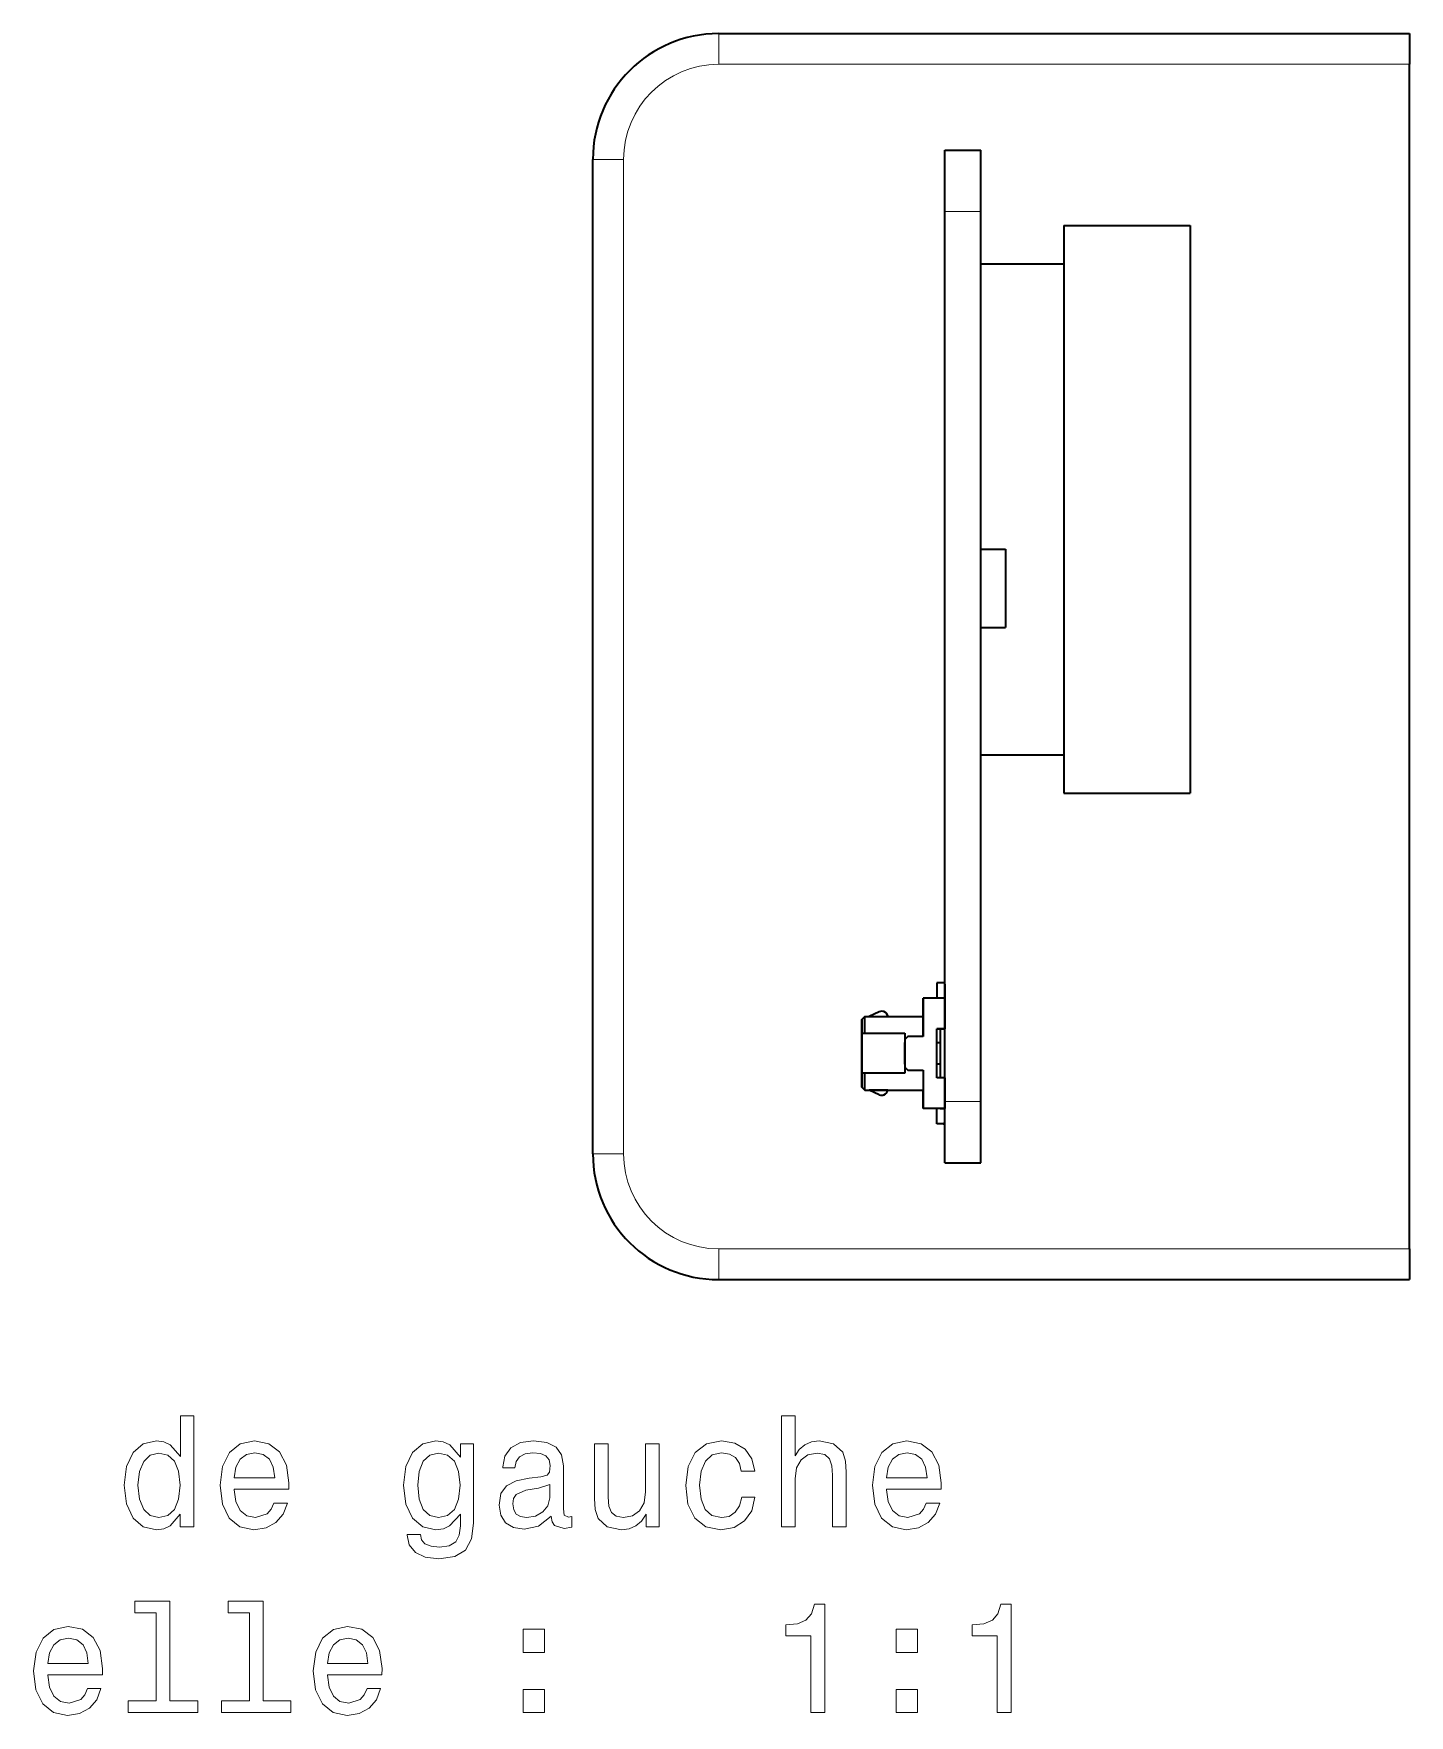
# Model space of a CAD drawing. Extents: x 507 to 804, y 334 to 583.
# Drawn here: x 659.5 to 704.3, y 386 to 440.8 of the extents above; entities that cross this region are included whole.
import ezdxf

# ---------------------------------------------------------------- set-up
doc = ezdxf.new("R2010")
doc.units = 0

msp = doc.modelspace()

# ---------------------------------------------------------------- linework, layer by layer
at = {"color": 7, "lineweight": 35}
for p, q in [((681.827, 440.8), (704.327, 440.8)), ((704.327, 401.2), (704.327, 439.8)), ((677.727, 404.3), (677.727, 436.7)), ((689.189, 406), (689.189, 435)), ((690.369, 406), (690.369, 435)), ((681.827, 400.2), (704.327, 400.2))]:
    msp.add_line(p, q, dxfattribs=at)
at = {"color": 7, "lineweight": 13, "ltscale": 0.025}
for p, q in [((681.827, 439.8), (681.827, 440.8)), ((678.727, 436.7), (677.727, 436.7)), ((678.727, 404.3), (677.727, 404.3)), ((681.827, 401.2), (681.827, 400.2))]:
    msp.add_line(p, q, dxfattribs=at)
at = {"color": 7, "lineweight": 35, "ltscale": 0.025}
for p, q in [((704.327, 440.8), (704.327, 439.8)), ((689.189, 406.775), (689.189, 405.775)), ((689.189, 406.775), (689.189, 405.775)), ((704.327, 401.2), (704.327, 400.2))]:
    msp.add_line(p, q, dxfattribs=at)
at = {"color": 7, "lineweight": 13}
for p, q in [((681.827, 439.8), (704.327, 439.8)), ((678.727, 404.3), (678.727, 436.7)), ((681.827, 401.2), (704.327, 401.2))]:
    msp.add_line(p, q, dxfattribs=at)
at = {"color": 7, "lineweight": 35, "ltscale": 0.05}
for p, q in [((689.189, 435), (689.189, 437)), ((690.369, 435), (690.369, 437)), ((689.189, 404), (689.189, 406)), ((690.369, 404), (690.369, 406))]:
    msp.add_line(p, q, dxfattribs=at)
at = {"color": 7, "lineweight": 35, "ltscale": 0.029501}
for p, q in [((689.189, 437), (690.369, 437)), ((689.189, 404), (690.369, 404))]:
    msp.add_line(p, q, dxfattribs=at)
at = {"color": 7, "lineweight": 13, "ltscale": 0.029501}
for p, q in [((689.189, 435), (690.369, 435)), ((689.189, 406), (690.369, 406))]:
    msp.add_line(p, q, dxfattribs=at)
at = {"color": 7, "lineweight": 35, "ltscale": 0.103}
for p, q in [((693.069, 434.55), (697.189, 434.55)), ((693.069, 416.05), (697.189, 416.05))]:
    msp.add_line(p, q, dxfattribs=at)
at = {"color": 7, "lineweight": 35, "ltscale": 0.4625}
for p, q in [((693.069, 434.55), (693.069, 416.05)), ((697.189, 434.55), (697.189, 416.05))]:
    msp.add_line(p, q, dxfattribs=at)
at = {"color": 7, "lineweight": 35, "ltscale": 0.067499}
for p, q in [((690.369, 433.3), (693.069, 433.3)), ((690.369, 417.3), (693.069, 417.3))]:
    msp.add_line(p, q, dxfattribs=at)
at = {"color": 7, "lineweight": 35, "ltscale": 0.02}
for p, q in [((690.369, 424), (691.169, 424)), ((690.369, 421.45), (691.169, 421.45))]:
    msp.add_line(p, q, dxfattribs=at)
at = {"color": 7, "lineweight": 35, "ltscale": 0.06375}
msp.add_line((691.169, 424), (691.169, 421.45), dxfattribs=at)
at = {"color": 7, "lineweight": 35, "ltscale": 0.015}
for p, q in [((688.489, 408.775), (688.489, 409.375)), ((688.489, 405.775), (688.489, 406.375))]:
    msp.add_line(p, q, dxfattribs=at)
at = {"color": 7, "lineweight": 35, "ltscale": 0.017499}
for p, q in [((689.189, 409.375), (688.489, 409.375)), ((689.189, 409.375), (688.489, 409.375)), ((689.189, 405.775), (688.489, 405.775)), ((689.189, 405.775), (688.489, 405.775))]:
    msp.add_line(p, q, dxfattribs=at)
at = {"color": 7, "lineweight": 35, "ltscale": 0.03125}
for p, q in [((688.489, 409.375), (688.489, 408.125)), ((688.489, 409.375), (688.489, 408.125)), ((688.489, 407.025), (688.489, 405.775)), ((688.489, 407.025), (688.489, 405.775))]:
    msp.add_line(p, q, dxfattribs=at)
at = {"color": 7, "lineweight": 35, "ltscale": 0.0125}
for p, q in [((688.939, 409.875), (688.939, 409.375)), ((688.939, 409.875), (688.939, 409.375)), ((688.939, 409.875), (688.939, 409.375)), ((688.939, 409.875), (688.939, 409.375)), ((688.939, 409.875), (688.939, 409.375)), ((688.939, 409.875), (688.939, 409.375)), ((688.939, 409.875), (688.939, 409.375)), ((688.939, 409.875), (688.939, 409.375)), ((688.939, 409.875), (688.939, 409.375)), ((688.939, 409.875), (688.939, 409.375)), ((688.939, 409.875), (688.939, 409.375)), ((688.939, 409.875), (688.939, 409.375)), ((688.939, 409.875), (688.939, 409.375)), ((688.939, 409.875), (688.939, 409.375)), ((688.939, 409.875), (688.939, 409.375)), ((688.939, 409.875), (688.939, 409.375)), ((688.939, 409.875), (688.939, 409.375)), ((688.939, 409.875), (688.939, 409.375)), ((688.939, 409.875), (688.939, 409.375)), ((688.939, 409.875), (688.939, 409.375)), ((688.939, 409.875), (688.939, 409.375)), ((688.939, 409.875), (688.939, 409.375)), ((688.939, 409.875), (688.939, 409.375)), ((688.939, 409.875), (688.939, 409.375)), ((688.939, 409.875), (688.939, 409.375)), ((688.939, 409.875), (688.939, 409.375)), ((688.939, 409.875), (688.939, 409.375)), ((688.939, 409.875), (688.939, 409.375)), ((688.939, 409.875), (688.939, 409.375)), ((688.939, 409.875), (688.939, 409.375)), ((688.939, 409.875), (688.939, 409.375)), ((688.939, 409.875), (688.939, 409.375)), ((688.939, 409.875), (688.939, 409.375)), ((688.939, 409.875), (688.939, 409.375)), ((688.939, 409.875), (688.939, 409.375)), ((688.939, 409.875), (688.939, 409.375)), ((688.939, 409.875), (688.939, 409.375)), ((688.489, 408.125), (687.989, 408.125)), ((688.489, 408.125), (687.989, 408.125)), ((687.989, 407.025), (688.489, 407.025)), ((687.989, 407.025), (688.489, 407.025)), ((687.989, 407.025), (688.489, 407.025)), ((688.939, 405.275), (688.939, 405.775)), ((688.939, 405.275), (688.939, 405.775)), ((688.939, 405.275), (688.939, 405.775)), ((688.939, 405.275), (688.939, 405.775)), ((688.939, 405.275), (688.939, 405.775)), ((688.939, 405.275), (688.939, 405.775)), ((688.939, 405.275), (688.939, 405.775)), ((688.939, 405.275), (688.939, 405.775)), ((688.939, 405.275), (688.939, 405.775)), ((688.939, 405.275), (688.939, 405.775)), ((688.939, 405.275), (688.939, 405.775)), ((688.939, 405.275), (688.939, 405.775)), ((688.939, 405.275), (688.939, 405.775)), ((688.939, 405.275), (688.939, 405.775)), ((688.939, 405.275), (688.939, 405.775)), ((688.939, 405.275), (688.939, 405.775)), ((688.939, 405.275), (688.939, 405.775)), ((688.939, 405.275), (688.939, 405.775)), ((688.939, 405.275), (688.939, 405.775)), ((688.939, 405.275), (688.939, 405.775)), ((688.939, 405.275), (688.939, 405.775)), ((688.939, 405.275), (688.939, 405.775)), ((688.939, 405.275), (688.939, 405.775)), ((688.939, 405.275), (688.939, 405.775)), ((688.939, 405.275), (688.939, 405.775)), ((688.939, 405.275), (688.939, 405.775)), ((688.939, 405.275), (688.939, 405.775)), ((688.939, 405.275), (688.939, 405.775)), ((688.939, 405.275), (688.939, 405.775)), ((688.939, 405.275), (688.939, 405.775)), ((688.939, 405.275), (688.939, 405.775)), ((688.939, 405.275), (688.939, 405.775)), ((688.939, 405.275), (688.939, 405.775)), ((688.939, 405.275), (688.939, 405.775)), ((688.939, 405.275), (688.939, 405.775)), ((688.939, 405.275), (688.939, 405.775)), ((688.939, 405.275), (688.939, 405.775))]:
    msp.add_line(p, q, dxfattribs=at)
at = {"color": 7, "lineweight": 35, "ltscale": 0.005}
for p, q in [((689.139, 409.875), (688.939, 409.875)), ((689.139, 409.875), (688.939, 409.875)), ((687.889, 408.225), (687.889, 408.025)), ((687.889, 408.225), (687.889, 408.025)), ((687.889, 407.125), (687.889, 406.925)), ((687.889, 407.125), (687.889, 406.925)), ((689.139, 405.275), (688.939, 405.275)), ((689.139, 405.275), (688.939, 405.275)), ((689.139, 405.275), (688.939, 405.275)), ((689.139, 405.275), (688.939, 405.275)), ((689.139, 405.275), (688.939, 405.275)), ((689.139, 405.275), (688.939, 405.275)), ((689.139, 405.275), (688.939, 405.275)), ((689.139, 405.275), (688.939, 405.275)), ((689.139, 405.275), (688.939, 405.275)), ((689.139, 405.275), (688.939, 405.275)), ((689.139, 405.275), (688.939, 405.275)), ((689.139, 405.275), (688.939, 405.275)), ((689.139, 405.275), (688.939, 405.275)), ((689.139, 405.275), (688.939, 405.275)), ((689.139, 405.275), (688.939, 405.275)), ((689.139, 405.275), (688.939, 405.275)), ((689.139, 405.275), (688.939, 405.275)), ((689.139, 405.275), (688.939, 405.275)), ((689.139, 405.275), (688.939, 405.275)), ((689.139, 405.275), (688.939, 405.275)), ((689.139, 405.275), (688.939, 405.275)), ((689.139, 405.275), (688.939, 405.275)), ((689.139, 405.275), (688.939, 405.275)), ((689.139, 405.275), (688.939, 405.275)), ((689.139, 405.275), (688.939, 405.275)), ((689.139, 405.275), (688.939, 405.275)), ((689.139, 405.275), (688.939, 405.275)), ((689.139, 405.275), (688.939, 405.275)), ((689.139, 405.275), (688.939, 405.275)), ((689.139, 405.275), (688.939, 405.275)), ((689.139, 405.275), (688.939, 405.275)), ((689.139, 405.275), (688.939, 405.275)), ((689.139, 405.275), (688.939, 405.275)), ((689.139, 405.275), (688.939, 405.275)), ((689.139, 405.275), (688.939, 405.275)), ((689.139, 405.275), (688.939, 405.275)), ((689.139, 405.275), (688.939, 405.275))]:
    msp.add_line(p, q, dxfattribs=at)
at = {"color": 7, "lineweight": 35, "ltscale": 0.01125}
for p, q in [((689.189, 409.825), (689.189, 409.375)), ((689.189, 409.825), (689.189, 409.375)), ((689.189, 409.825), (689.189, 409.375)), ((686.489, 408.675), (686.489, 408.225)), ((686.489, 408.225), (686.489, 408.675)), ((686.489, 408.225), (686.489, 408.675)), ((689.039, 408.375), (689.039, 407.925)), ((689.039, 408.375), (689.039, 407.925)), ((689.039, 407.225), (689.039, 406.775)), ((689.039, 407.225), (689.039, 406.775)), ((686.489, 406.925), (686.489, 406.475)), ((686.489, 406.475), (686.489, 406.925)), ((686.489, 406.475), (686.489, 406.925)), ((689.189, 405.325), (689.189, 405.775)), ((689.189, 405.325), (689.189, 405.775)), ((689.189, 405.325), (689.189, 405.775))]:
    msp.add_line(p, q, dxfattribs=at)
at = {"color": 7, "lineweight": 35, "ltscale": 0.0075}
msp.add_line((689.189, 409.375), (689.189, 409.075), dxfattribs=at)
msp.add_line((689.189, 409.375), (689.189, 409.075), dxfattribs=at)
at = {"color": 7, "lineweight": 35, "ltscale": 0.008896}
msp.add_line((687.054, 408.926), (686.732, 408.775), dxfattribs=at)
msp.add_line((687.054, 408.926), (686.732, 408.775), dxfattribs=at)
msp.add_line((687.054, 408.926), (686.732, 408.775), dxfattribs=at)
at = {"color": 7, "lineweight": 35, "ltscale": 0.0175}
for p, q in [((689.189, 409.075), (689.189, 408.375)), ((689.189, 409.075), (689.189, 408.375)), ((687.889, 407.925), (687.889, 407.225)), ((687.889, 407.225), (687.889, 407.925)), ((689.039, 407.925), (689.039, 407.225)), ((689.039, 407.925), (689.039, 407.225))]:
    msp.add_line(p, q, dxfattribs=at)
at = {"color": 7, "lineweight": 35, "ltscale": 0.003535}
for p, q in [((686.489, 408.675), (686.589, 408.775)), ((686.589, 408.775), (686.489, 408.675)), ((686.589, 408.775), (686.489, 408.675)), ((686.589, 406.375), (686.489, 406.475)), ((686.489, 406.475), (686.589, 406.375)), ((686.489, 406.475), (686.589, 406.375))]:
    msp.add_line(p, q, dxfattribs=at)
at = {"color": 7, "lineweight": 35, "ltscale": 0.01375}
for p, q in [((686.589, 408.225), (686.589, 408.775)), ((686.589, 408.225), (686.589, 408.775)), ((686.589, 406.375), (686.589, 406.925)), ((686.589, 406.375), (686.589, 406.925))]:
    msp.add_line(p, q, dxfattribs=at)
at = {"color": 7, "lineweight": 35, "ltscale": 0.047501}
for p, q in [((686.589, 408.775), (688.489, 408.775)), ((686.589, 408.775), (688.489, 408.775)), ((686.589, 406.375), (688.489, 406.375)), ((686.589, 406.375), (688.489, 406.375))]:
    msp.add_line(p, q, dxfattribs=at)
at = {"color": 7, "lineweight": 35, "ltscale": 0.000433312}
msp.add_line((687.339, 408.775), (687.333, 408.792), dxfattribs=at)
msp.add_line((687.339, 408.775), (687.333, 408.792), dxfattribs=at)
msp.add_line((687.339, 408.775), (687.333, 408.792), dxfattribs=at)
at = {"color": 7, "lineweight": 35, "ltscale": 0.000433549}
for p, q in [((687.339, 408.775), (687.334, 408.792)), ((687.339, 406.375), (687.334, 406.359))]:
    msp.add_line(p, q, dxfattribs=at)
at = {"color": 7, "lineweight": 35, "ltscale": 0.01625}
for p, q in [((688.489, 408.125), (688.489, 408.775)), ((688.489, 407.025), (688.489, 406.375))]:
    msp.add_line(p, q, dxfattribs=at)
at = {"color": 7, "lineweight": 35, "ltscale": 0.04}
msp.add_line((688.939, 406.775), (688.939, 408.375), dxfattribs=at)
msp.add_line((688.939, 406.775), (688.939, 408.375), dxfattribs=at)
at = {"color": 7, "lineweight": 35, "ltscale": 0.00625}
for p, q in [((688.939, 408.375), (689.189, 408.375)), ((688.939, 408.375), (689.189, 408.375)), ((689.189, 406.775), (688.939, 406.775)), ((689.189, 406.775), (688.939, 406.775))]:
    msp.add_line(p, q, dxfattribs=at)
at = {"color": 7, "lineweight": 35, "ltscale": 0.002501}
for p, q in [((689.039, 408.375), (688.939, 408.375)), ((688.939, 407.925), (689.039, 407.925)), ((688.939, 407.925), (689.039, 407.925)), ((688.939, 407.925), (689.039, 407.925)), ((689.039, 407.225), (688.939, 407.225)), ((689.039, 407.225), (688.939, 407.225))]:
    msp.add_line(p, q, dxfattribs=at)
at = {"color": 7, "lineweight": 35, "ltscale": 0.003749}
for p, q in [((689.189, 408.375), (689.039, 408.375)), ((689.039, 408.375), (689.189, 408.375)), ((689.189, 408.375), (689.039, 408.375)), ((689.039, 405.775), (689.189, 405.775))]:
    msp.add_line(p, q, dxfattribs=at)
at = {"color": 7, "lineweight": 35, "ltscale": 0.0325}
for p, q in [((686.489, 408.225), (686.489, 406.925)), ((686.489, 406.925), (686.489, 408.225)), ((686.489, 406.925), (686.489, 408.225)), ((686.589, 408.225), (687.889, 408.225)), ((686.589, 408.225), (687.889, 408.225)), ((687.889, 408.225), (687.889, 406.925)), ((687.889, 406.925), (686.589, 406.925)), ((687.889, 406.925), (686.589, 406.925))]:
    msp.add_line(p, q, dxfattribs=at)
at = {"color": 7, "lineweight": 35, "ltscale": 0.034999}
msp.add_line((686.489, 408.225), (687.889, 408.225), dxfattribs=at)
at = {"color": 7, "lineweight": 35, "ltscale": 0.002499}
for p, q in [((686.489, 408.225), (686.589, 408.225)), ((686.489, 408.225), (686.589, 408.225)), ((686.589, 406.925), (686.489, 406.925)), ((686.589, 406.925), (686.489, 406.925))]:
    msp.add_line(p, q, dxfattribs=at)
at = {"color": 7, "lineweight": 35, "ltscale": 0.003536}
for p, q in [((687.989, 408.125), (687.889, 408.025)), ((687.989, 408.125), (687.889, 408.025)), ((687.989, 408.125), (687.889, 408.025)), ((687.889, 407.125), (687.989, 407.025)), ((687.889, 407.125), (687.989, 407.025)), ((687.889, 407.125), (687.989, 407.025))]:
    msp.add_line(p, q, dxfattribs=at)
at = {"color": 7, "lineweight": 35, "ltscale": 0.0225}
msp.add_line((687.889, 408.025), (687.889, 407.125), dxfattribs=at)
msp.add_line((687.889, 408.025), (687.889, 407.125), dxfattribs=at)
at = {"color": 7, "lineweight": 35, "ltscale": 0.003572}
msp.add_line((686.589, 406.375), (686.732, 406.375), dxfattribs=at)
at = {"color": 7, "lineweight": 35, "ltscale": 0.008897}
msp.add_line((687.054, 406.224), (686.732, 406.375), dxfattribs=at)
msp.add_line((687.054, 406.224), (686.732, 406.375), dxfattribs=at)
msp.add_line((687.054, 406.224), (686.732, 406.375), dxfattribs=at)
msp.add_line((687.054, 406.224), (686.732, 406.375), dxfattribs=at)
msp.add_line((687.054, 406.224), (686.732, 406.375), dxfattribs=at)
msp.add_line((687.054, 406.224), (686.732, 406.375), dxfattribs=at)
msp.add_line((687.054, 406.224), (686.732, 406.375), dxfattribs=at)
msp.add_line((687.054, 406.224), (686.732, 406.375), dxfattribs=at)
msp.add_line((687.054, 406.224), (686.732, 406.375), dxfattribs=at)
msp.add_line((687.054, 406.224), (686.732, 406.375), dxfattribs=at)
msp.add_line((687.054, 406.224), (686.732, 406.375), dxfattribs=at)
msp.add_line((687.054, 406.224), (686.732, 406.375), dxfattribs=at)
msp.add_line((687.054, 406.224), (686.732, 406.375), dxfattribs=at)
msp.add_line((687.054, 406.224), (686.732, 406.375), dxfattribs=at)
msp.add_line((687.054, 406.224), (686.732, 406.375), dxfattribs=at)
msp.add_line((687.054, 406.224), (686.732, 406.375), dxfattribs=at)
msp.add_line((687.054, 406.224), (686.732, 406.375), dxfattribs=at)
msp.add_line((687.054, 406.224), (686.732, 406.375), dxfattribs=at)
msp.add_line((687.054, 406.224), (686.732, 406.375), dxfattribs=at)
msp.add_line((687.054, 406.224), (686.732, 406.375), dxfattribs=at)
msp.add_line((687.054, 406.224), (686.732, 406.375), dxfattribs=at)
msp.add_line((687.054, 406.224), (686.732, 406.375), dxfattribs=at)
msp.add_line((687.054, 406.224), (686.732, 406.375), dxfattribs=at)
msp.add_line((687.054, 406.224), (686.732, 406.375), dxfattribs=at)
msp.add_line((687.054, 406.224), (686.732, 406.375), dxfattribs=at)
msp.add_line((687.054, 406.224), (686.732, 406.375), dxfattribs=at)
msp.add_line((687.054, 406.224), (686.732, 406.375), dxfattribs=at)
msp.add_line((687.054, 406.224), (686.732, 406.375), dxfattribs=at)
msp.add_line((687.054, 406.224), (686.732, 406.375), dxfattribs=at)
msp.add_line((687.054, 406.224), (686.732, 406.375), dxfattribs=at)
msp.add_line((687.054, 406.224), (686.732, 406.375), dxfattribs=at)
msp.add_line((687.054, 406.224), (686.732, 406.375), dxfattribs=at)
msp.add_line((687.054, 406.224), (686.732, 406.375), dxfattribs=at)
msp.add_line((687.054, 406.224), (686.732, 406.375), dxfattribs=at)
msp.add_line((687.054, 406.224), (686.732, 406.375), dxfattribs=at)
msp.add_line((687.054, 406.224), (686.732, 406.375), dxfattribs=at)
msp.add_line((687.054, 406.224), (686.732, 406.375), dxfattribs=at)
at = {"color": 7, "lineweight": 35, "ltscale": 0.015179}
msp.add_line((687.339, 406.375), (686.732, 406.375), dxfattribs=at)
at = {"color": 7, "lineweight": 35, "ltscale": 0.000434035}
msp.add_line((687.339, 406.375), (687.333, 406.359), dxfattribs=at)
msp.add_line((687.339, 406.375), (687.333, 406.359), dxfattribs=at)
msp.add_line((687.339, 406.375), (687.333, 406.359), dxfattribs=at)
msp.add_line((687.339, 406.375), (687.333, 406.359), dxfattribs=at)
at = {"color": 7, "lineweight": 35, "ltscale": 0.028749}
msp.add_line((687.339, 406.375), (688.489, 406.375), dxfattribs=at)
at = {"color": 7, "lineweight": 35, "ltscale": 0.011249}
msp.add_line((688.939, 405.775), (688.489, 405.775), dxfattribs=at)
at = {"color": 7, "lineweight": 35, "ltscale": 0.001625}
msp.add_line((689.004, 405.775), (688.939, 405.775), dxfattribs=at)
at = {"color": 7, "lineweight": 35, "ltscale": 0.000875854}
msp.add_line((689.039, 405.775), (689.004, 405.775), dxfattribs=at)
at = {"color": 7, "lineweight": 13}
for points in [[(664.286, 392.562), (664.286, 392.143), (664.729, 392.143), (664.729, 395.764), (664.291, 395.764), (664.291, 394.438), (663.953, 394.821), (663.746, 394.912), (663.509, 394.947), (663.08, 394.847), (662.747, 394.564), (662.531, 394.11), (662.455, 393.5), (662.531, 392.89), (662.747, 392.431), (663.08, 392.143), (663.509, 392.048), (663.746, 392.083), (663.958, 392.174)], [(683.873, 392.143), (684.317, 392.143), (684.317, 393.707), (684.363, 394.065), (684.509, 394.327), (684.736, 394.488), (685.038, 394.549), (685.281, 394.499), (685.432, 394.362), (685.508, 394.135), (685.533, 393.833), (685.533, 392.143), (685.977, 392.143), (685.977, 393.924), (685.956, 394.282), (685.866, 394.579), (685.568, 394.852), (685.104, 394.947), (684.852, 394.912), (684.635, 394.816), (684.453, 394.665), (684.317, 394.458), (684.317, 395.764), (683.873, 395.764)], [(666.046, 393.369), (667.821, 393.369), (667.826, 393.576), (667.745, 394.156), (667.523, 394.589), (667.17, 394.852), (666.701, 394.947), (666.242, 394.847), (665.889, 394.564), (665.662, 394.105), (665.582, 393.5), (665.657, 392.88), (665.884, 392.426), (666.232, 392.143), (666.686, 392.048), (667.08, 392.113), (667.402, 392.285), (667.639, 392.557), (667.776, 392.92), (667.337, 392.92), (667.246, 392.718), (667.115, 392.567), (666.742, 392.446), (666.454, 392.501), (666.237, 392.678), (666.096, 392.965), (666.046, 393.354)], [(666.046, 393.742), (666.101, 394.09), (666.237, 394.347), (666.444, 394.504), (666.716, 394.559), (666.984, 394.504), (667.19, 394.347), (667.317, 394.09), (667.362, 393.742)], [(673.837, 392.264), (673.837, 394.852), (673.414, 394.852), (673.414, 394.413), (673.066, 394.811), (672.854, 394.912), (672.617, 394.947), (672.188, 394.847), (671.855, 394.564), (671.639, 394.11), (671.563, 393.5), (671.639, 392.885), (671.855, 392.431), (672.188, 392.143), (672.617, 392.048), (672.859, 392.083), (673.061, 392.174), (673.414, 392.557), (673.414, 392.174), (673.373, 391.871), (673.263, 391.654), (673.051, 391.528), (672.733, 391.483), (672.456, 391.513), (672.259, 391.589), (672.143, 391.72), (672.108, 391.896), (671.679, 391.896), (671.679, 391.876), (671.745, 391.553), (671.946, 391.311), (672.269, 391.155), (672.708, 391.099), (673.232, 391.175), (673.58, 391.387), (673.777, 391.755)], [(676.374, 392.496), (676.374, 392.481), (676.399, 392.31), (676.475, 392.189), (676.793, 392.093), (677.04, 392.133), (677.04, 392.476), (676.934, 392.461), (676.793, 392.527), (676.768, 392.728), (676.768, 394.13), (676.707, 394.488), (676.531, 394.741), (676.223, 394.892), (675.789, 394.947), (675.366, 394.887), (675.053, 394.715), (674.856, 394.448), (674.791, 394.095), (674.791, 394.065), (675.189, 394.065), (675.224, 394.277), (675.335, 394.428), (675.517, 394.519), (675.774, 394.554), (676.021, 394.529), (676.198, 394.453), (676.304, 394.322), (676.339, 394.141), (676.319, 393.929), (676.238, 393.823), (676.036, 393.772), (675.658, 393.732), (675.224, 393.641), (674.917, 393.48), (674.735, 393.228), (674.68, 392.854), (674.73, 392.522), (674.886, 392.275), (675.139, 392.118), (675.487, 392.063), (675.956, 392.169)], [(679.889, 394.852), (679.446, 394.852), (679.446, 393.288), (679.395, 392.925), (679.249, 392.663), (679.022, 392.501), (678.724, 392.451), (678.487, 392.491), (678.336, 392.612), (678.25, 392.819), (678.23, 393.112), (678.23, 394.852), (677.786, 394.852), (677.786, 393.071), (677.801, 392.713), (677.897, 392.416), (678.19, 392.143), (678.659, 392.048), (678.911, 392.083), (679.128, 392.174), (679.314, 392.33), (679.466, 392.557), (679.466, 392.143), (679.889, 392.143)], [(682.562, 393.954), (683.001, 393.954), (682.91, 394.357), (682.693, 394.675), (682.355, 394.872), (681.917, 394.947), (681.433, 394.847), (681.064, 394.564), (680.832, 394.105), (680.752, 393.49), (680.827, 392.88), (681.054, 392.426), (681.412, 392.143), (681.902, 392.048), (682.335, 392.123), (682.673, 392.335), (682.905, 392.668), (683.006, 393.112), (682.582, 393.112), (682.507, 392.829), (682.366, 392.617), (682.164, 392.486), (681.917, 392.446), (681.609, 392.512), (681.387, 392.713), (681.251, 393.041), (681.206, 393.505), (681.251, 393.959), (681.392, 394.287), (681.619, 394.488), (681.917, 394.559), (682.179, 394.514), (682.376, 394.398), (682.507, 394.206)], [(687.298, 393.369), (689.073, 393.369), (689.078, 393.576), (688.997, 394.156), (688.776, 394.589), (688.422, 394.852), (687.953, 394.947), (687.495, 394.847), (687.141, 394.564), (686.915, 394.105), (686.834, 393.5), (686.909, 392.88), (687.136, 392.426), (687.484, 392.143), (687.938, 392.048), (688.332, 392.113), (688.654, 392.285), (688.891, 392.557), (689.028, 392.92), (688.589, 392.92), (688.498, 392.718), (688.367, 392.567), (687.994, 392.446), (687.706, 392.501), (687.49, 392.678), (687.348, 392.965), (687.298, 393.354)], [(687.298, 393.742), (687.353, 394.09), (687.49, 394.347), (687.696, 394.504), (687.969, 394.559), (688.236, 394.504), (688.443, 394.347), (688.569, 394.09), (688.614, 393.742)], [(663.585, 394.549), (663.877, 394.478), (664.099, 394.282), (664.23, 393.954), (664.281, 393.5), (664.23, 393.041), (664.099, 392.713), (663.877, 392.512), (663.585, 392.446), (663.307, 392.512), (663.095, 392.713), (662.954, 393.046), (662.909, 393.5), (662.954, 393.949), (663.095, 394.277), (663.307, 394.478)], [(672.022, 393.5), (672.067, 393.949), (672.203, 394.282), (672.415, 394.478), (672.698, 394.549), (672.995, 394.478), (673.217, 394.282), (673.353, 393.949), (673.404, 393.5), (673.353, 393.041), (673.217, 392.713), (672.995, 392.512), (672.698, 392.446), (672.415, 392.512), (672.203, 392.713), (672.067, 393.046)], [(676.324, 393.091), (676.263, 392.829), (676.102, 392.628), (675.86, 392.496), (675.562, 392.451), (675.371, 392.476), (675.234, 392.557), (675.149, 392.698), (675.123, 392.895), (675.144, 393.071), (675.224, 393.197), (675.547, 393.339), (675.956, 393.399), (676.324, 393.52)], [(663.504, 389.344), (663.504, 386.47), (662.591, 386.47), (662.591, 386.097), (664.855, 386.097), (664.855, 386.47), (663.948, 386.47), (663.948, 389.718), (662.808, 389.718), (662.808, 389.344)], [(666.54, 389.344), (666.54, 386.47), (665.627, 386.47), (665.627, 386.097), (667.891, 386.097), (667.891, 386.47), (666.984, 386.47), (666.984, 389.718), (665.844, 389.718), (665.844, 389.344)], [(684.827, 386.097), (685.286, 386.097), (685.286, 389.622), (684.943, 389.622), (684.852, 389.314), (684.67, 389.107), (684.393, 388.986), (684.01, 388.946), (684.01, 388.588), (684.827, 388.588)], [(690.899, 386.097), (691.358, 386.097), (691.358, 389.622), (691.015, 389.622), (690.924, 389.314), (690.742, 389.107), (690.465, 388.986), (690.082, 388.946), (690.082, 388.588), (690.899, 388.588)], [(659.974, 387.322), (661.749, 387.322), (661.754, 387.529), (661.673, 388.109), (661.451, 388.542), (661.098, 388.805), (660.629, 388.901), (660.17, 388.8), (659.817, 388.517), (659.59, 388.058), (659.51, 387.453), (659.585, 386.833), (659.812, 386.379), (660.16, 386.097), (660.614, 386.001), (661.008, 386.066), (661.33, 386.238), (661.567, 386.51), (661.703, 386.873), (661.265, 386.873), (661.174, 386.671), (661.043, 386.52), (660.67, 386.399), (660.382, 386.455), (660.165, 386.631), (660.024, 386.919), (659.974, 387.307)], [(669.082, 387.322), (670.857, 387.322), (670.862, 387.529), (670.781, 388.109), (670.559, 388.542), (670.206, 388.805), (669.737, 388.901), (669.278, 388.8), (668.925, 388.517), (668.698, 388.058), (668.618, 387.453), (668.693, 386.833), (668.92, 386.379), (669.268, 386.097), (669.722, 386.001), (670.116, 386.066), (670.438, 386.238), (670.675, 386.51), (670.812, 386.873), (670.373, 386.873), (670.282, 386.671), (670.151, 386.52), (669.778, 386.399), (669.49, 386.455), (669.273, 386.631), (669.132, 386.919), (669.082, 387.307)], [(675.461, 388.053), (676.157, 388.053), (676.157, 388.805), (675.461, 388.805)], [(687.605, 388.053), (688.301, 388.053), (688.301, 388.805), (687.605, 388.805)], [(659.974, 387.695), (660.029, 388.043), (660.165, 388.3), (660.372, 388.457), (660.644, 388.512), (660.912, 388.457), (661.118, 388.3), (661.245, 388.043), (661.29, 387.695)], [(669.082, 387.695), (669.137, 388.043), (669.273, 388.3), (669.48, 388.457), (669.752, 388.512), (670.02, 388.457), (670.227, 388.3), (670.353, 388.043), (670.398, 387.695)], [(675.461, 386.097), (676.157, 386.097), (676.157, 386.848), (675.461, 386.848)], [(687.605, 386.097), (688.301, 386.097), (688.301, 386.848), (687.605, 386.848)]]:
    msp.add_lwpolyline(points, close=True, dxfattribs=at)
at = {"color": 7, "lineweight": 35}
for centre, radius, start, end in [((681.827, 436.7), 4.1, 90, 180), ((689.139, 409.825), 0.05, 360, 90), ((689.139, 409.825), 0.05, 0.0226, 89.9838), ((689.139, 409.825), 0.05, 0, 90), ((687.139, 408.745), 0.2, 13.4251, 115.1219), ((687.139, 408.745), 0.2, 13.4582, 115.0987), ((687.139, 408.745), 0.2, 90, 115.1219), ((687.139, 408.745), 0.2, 13.4266, 90), ((687.139, 406.405), 0.2, 244.8781, 346.5749), ((687.139, 406.405), 0.2, 244.8781, 346.5734), ((687.139, 406.405), 0.2, 244.8781, 346.5749), ((687.139, 406.405), 0.2, 244.8781, 346.5749), ((687.139, 406.405), 0.2, 244.8781, 346.5734), ((687.139, 406.405), 0.2, 244.8781, 346.5749), ((687.139, 406.405), 0.2, 244.8781, 346.5734), ((687.139, 406.405), 0.2, 244.8781, 346.5734), ((687.139, 406.405), 0.2, 244.8781, 346.5734), ((687.139, 406.405), 0.2, 244.8781, 346.5734), ((687.139, 406.405), 0.2, 244.8781, 346.5734), ((687.139, 406.405), 0.2, 244.8781, 346.5734), ((687.139, 406.405), 0.2, 244.8781, 346.5734), ((687.139, 406.405), 0.2, 244.8781, 346.5734), ((687.139, 406.405), 0.2, 244.8781, 346.5749), ((687.139, 406.405), 0.2, 244.8781, 346.5749), ((687.139, 406.405), 0.2, 244.8781, 346.5734), ((687.139, 406.405), 0.2, 244.8781, 346.5734), ((687.139, 406.405), 0.2, 244.8781, 270), ((687.139, 406.405), 0.2, 270, 346.5749), ((689.139, 405.325), 0.05, 270, 0), ((689.139, 405.325), 0.05, 270, 0), ((689.139, 405.325), 0.05, 270.0162, 359.9774), ((689.139, 405.325), 0.05, 270, 0), ((689.139, 405.325), 0.0501, 270.0519, 314.9829), ((681.827, 404.3), 4.1, 180, 270)]:
    msp.add_arc(centre, radius, start, end, dxfattribs=at)
at = {"color": 7, "lineweight": 13}
for centre, start, end in [((681.827, 436.7), 90, 180), ((681.827, 404.3), 180, 270)]:
    msp.add_arc(centre, 3.1, start, end, dxfattribs=at)

doc.saveas('drawing.dxf')
